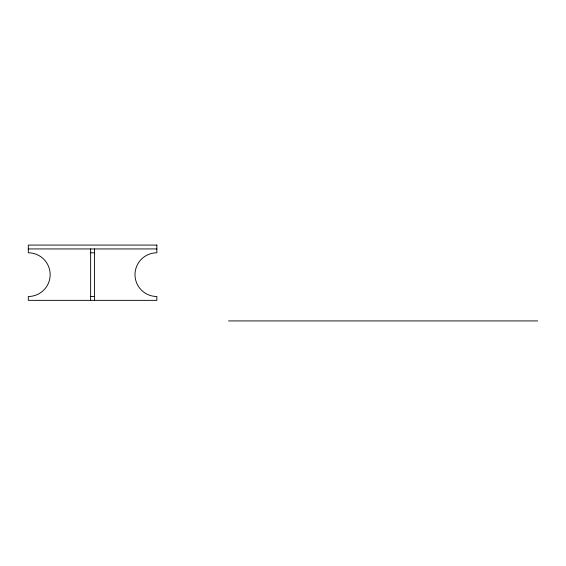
<?xml version="1.0" encoding="UTF-8"?>
<svg xmlns="http://www.w3.org/2000/svg" width="566" height="566" viewBox="0 0 566 566"><rect width="100%" height="100%" fill="white"/><g stroke="black" fill="none" stroke-linecap="round" stroke-linejoin="round"><path stroke-width="0.85" d="M28.307 248.934L156.86 248.934M90.638 252.797L94.501 252.797M90.638 296.499L94.501 296.499M228.523 320.922L537.7 320.922M94.501 248.934L94.522 300.355M90.638 248.934L90.638 300.355M156.832 245.078L28.307 245.078L28.321 252.797A21.855 21.855 0 0 1 50.162 274.659A21.855 21.855 0 0 1 28.3 296.499L28.321 300.355L156.86 300.355L156.839 296.499A21.855 21.855 0 0 1 134.998 274.63A21.855 21.855 0 0 1 156.86 252.797L156.839 245.078"/></g></svg>
